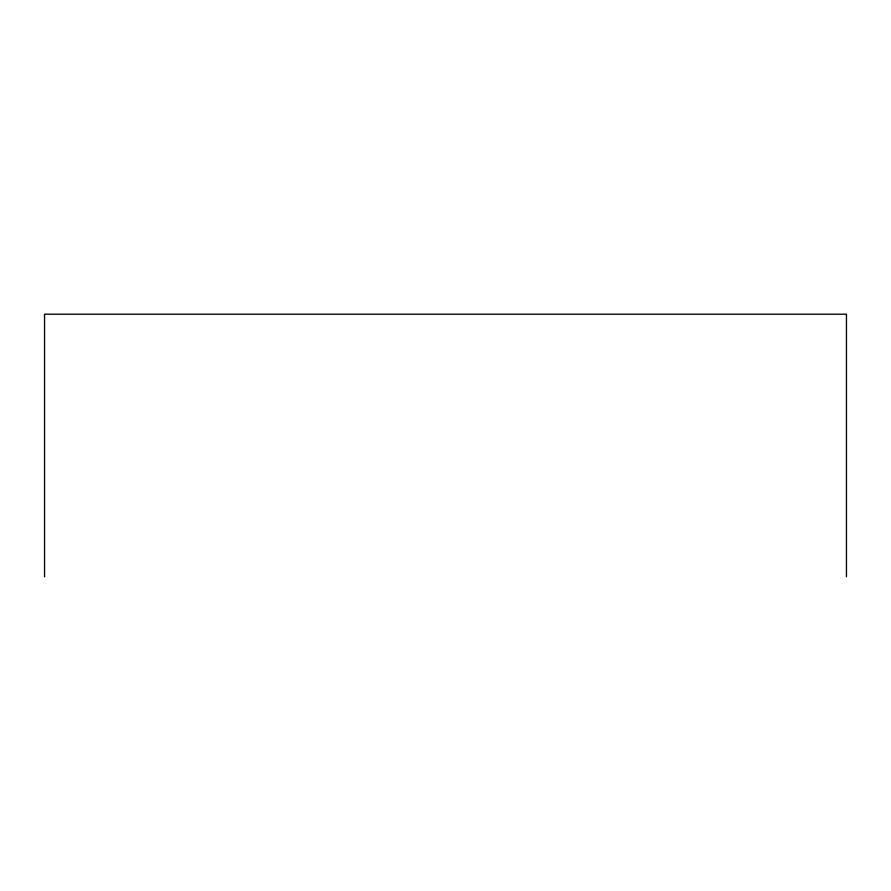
<?xml version="1.0" encoding="UTF-8"?>
<svg xmlns="http://www.w3.org/2000/svg" width="891" height="891" viewBox="0 0 891 891"><rect width="100%" height="100%" fill="white"/><g stroke="black" fill="none" stroke-linecap="round" stroke-linejoin="round"><path stroke-width="1.34" d="M846.45 576.789L846.45 314.211L44.55 314.211L44.55 576.789"/></g></svg>
